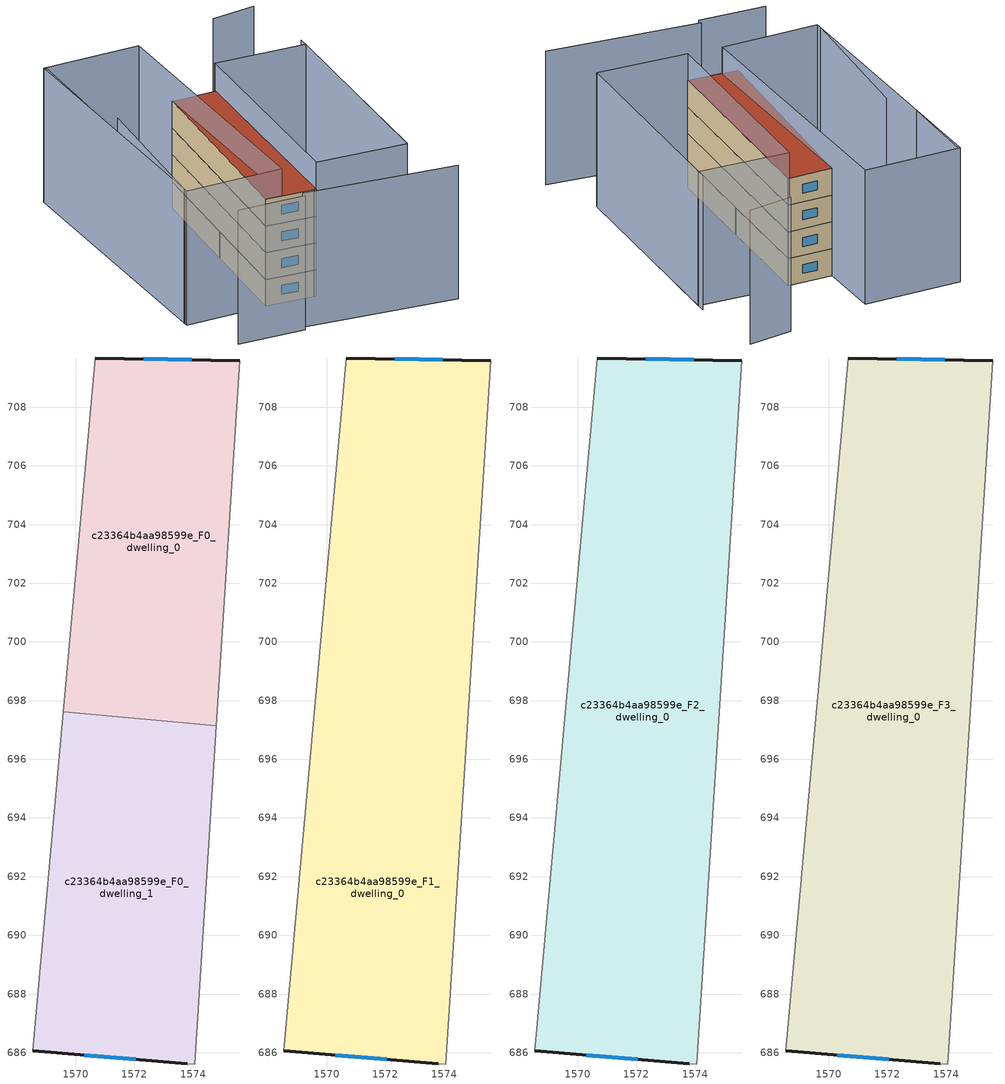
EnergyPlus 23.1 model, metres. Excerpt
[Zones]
c23364b4aa98599e_F0_dwelling_0
 floor ground (EU_floor_Construction): 1575.59,709.58 1574.79,697.14 1569.58,697.61 1570.67,709.67 z0
 wall outside (EU_wall_Construction): 1575.59,709.58 1570.67,709.67 z0:3
 wall adiabatic (EU_wall_Construction): 1574.79,697.14 1575.59,709.58 / 1570.67,709.67 1569.58,697.61 z0:3
 wall to c23364b4aa98599e_F0_dwelling_1 (EU_wall_Construction): 1569.58,697.61 1574.79,697.14 z0:3
 window (EU_Window_Construction): 1573.95,709.61 1572.31,709.65 z1:2
c23364b4aa98599e_F0_dwelling_1
 floor ground (EU_floor_Construction): 1574.79,697.14 1574.05,685.62 1573.8,685.62 1568.53,686.07 1569.58,697.61 z0
 wall outside (EU_wall_Construction): 1568.53,686.07 1573.8,685.62 z0:3
 wall adiabatic (EU_wall_Construction): 1569.58,697.61 1568.53,686.07 / 1573.8,685.62 1574.05,685.62 1574.79,697.14 z0:3
 window (EU_Window_Construction): 1570.29,685.92 1572.05,685.77 z1:2
c23364b4aa98599e_F1_dwelling_0
 floor to c23364b4aa98599e_F0_dwelling_0 (EU_floor_Construction): 1575.59,709.58 1574.79,697.14 1569.58,697.61 1570.67,709.67 z3
 floor to c23364b4aa98599e_F0_dwelling_1 (EU_floor_Construction): 1574.79,697.14 1574.05,685.62 1573.8,685.62 1568.53,686.07 1569.58,697.61 z3
 wall outside (EU_wall_Construction): 1575.59,709.58 1570.67,709.67 / 1568.53,686.07 1573.8,685.62 z3:6
 wall adiabatic (EU_wall_Construction): 1573.8,685.62 1574.05,685.62 1575.59,709.58 / 1570.67,709.67 1568.53,686.07 z3:6
 window (EU_Window_Construction): 1573.95,709.61 1572.31,709.65 / 1570.29,685.92 1572.05,685.77 z4:5
c23364b4aa98599e_F2_dwelling_0
 floor to c23364b4aa98599e_F1_dwelling_0 (EU_floor_Construction): 1575.59,709.58 1574.05,685.62 1573.8,685.62 1568.53,686.07 1570.67,709.67 z6
 wall outside (EU_wall_Construction): 1575.59,709.58 1570.67,709.67 / 1568.53,686.07 1573.8,685.62 z6:9
 wall adiabatic (EU_wall_Construction): 1573.8,685.62 1574.05,685.62 1575.59,709.58 / 1570.67,709.67 1568.53,686.07 z6:9
 window (EU_Window_Construction): 1573.95,709.61 1572.31,709.65 / 1570.29,685.92 1572.05,685.77 z7:8
c23364b4aa98599e_F3_dwelling_0
 floor to c23364b4aa98599e_F2_dwelling_0 (EU_floor_Construction): 1575.59,709.58 1574.05,685.62 1573.8,685.62 1568.53,686.07 1570.67,709.67 z9
 wall outside (EU_wall_Construction): 1575.59,709.58 1570.67,709.67 / 1568.53,686.07 1573.8,685.62 z9:12
 wall adiabatic (EU_wall_Construction): 1573.8,685.62 1574.05,685.62 1575.59,709.58 / 1570.67,709.67 1568.53,686.07 z9:12
 window (EU_Window_Construction): 1573.95,709.61 1572.31,709.65 / 1570.29,685.92 1572.05,685.77 z10:11
 roof outside (EU_roof_Construction): 1574.05,685.62 1575.59,709.58 1570.67,709.67 1568.53,686.07 1573.8,685.62 z12
shading: 1562.15,680.06 1569.54,679.67 / 1569.56,680.28 1586.26,678.36 / 1561.29,703.75 1559.58,686.61 / 1584.05,685.02 1585.65,710.14 / 1560.28,716.99 1559.96,707.68 / 1585.1,719.12 1580.18,718.58 / 1585.59,709.14 1584.05,684.98 / 1584.05,684.98 1574.05,685.62 / 1574.05,685.62 1575.59,709.78 / 1575.59,709.78 1585.59,709.14 / 1559.59,686.19 1560.01,716.97 / 1560.01,716.97 1570.77,716.82 / 1570.77,716.82 1570.35,686.04 / 1570.35,686.04 1559.59,686.19 z0:15
[Building]
EU S2 Campaign: North Axis=0; Terrain=City; Solar Distribution=FullExterior
[Site:Location]
Bologna: Latitude=44.5; Longitude=11.25; Time Zone=1; Elevation=37
[SizingPeriod:WeatherFileDays]
AnnualSizingPeriod: Begin Month=1; Begin Day of Month=1; End Month=12; End Day of Month=31; Day of Week for Start Day=Monday; Use Weather File Daylight Saving Period=No; Use Weather File Rain and Snow Indicators=No
[MATERIAL]
EU_InternalMass_Material: Roughness=MediumRough; Thickness=0.1; Conductivity=1; Density=1800; Specific Heat=900; Thermal Absorptance=0.9; Solar Absorptance=0.7; Visible Absorptance=0.7
[MATERIAL:NOMASS] Roughness=MediumRough; Thermal Absorptance=0.9; Solar Absorptance=0.7; Visible Absorptance=0.7
Name | Thermal Resistance
EU_wall_NoMass | 0.937881
EU_roof_NoMass | 0.548572
EU_floor_NoMass | 0.71348
[WINDOWMATERIAL:SIMPLEGLAZINGSYSTEM]
EU_Window_SimpleGlazing: UFactor=4.25633; Solar Heat Gain Coefficient=0.85; Visible Transmittance=0.85
[CONSTRUCTION]
EU_wall_Construction: EU_wall_NoMass
EU_roof_Construction: EU_roof_NoMass
EU_floor_Construction: EU_floor_NoMass
EU_InternalMass_Construction: EU_InternalMass_Material
EU_Window_Construction: EU_Window_SimpleGlazing
[ZONE] Type=1; Multiplier=1; Ceiling Height=autocalculate; Floor Area=autocalculate; Part of Total Floor Area=Yes
Name | Volume
c23364b4aa98599e_F0_dwelling_0 | 187.037
c23364b4aa98599e_F1_dwelling_0 | 374.081
c23364b4aa98599e_F2_dwelling_0; c23364b4aa98599e_F3_dwelling_0 | 374.093
c23364b4aa98599e_F0_dwelling_1 | 187.045
[INTERNALMASS] Construction=EU_InternalMass_Construction
Name | Zone or ZoneList | Surface Area
c23364b4aa98599e_F0_dwelling_0_EU_InternalMass | c23364b4aa98599e_F0_dwelling_0 | 62.3459
c23364b4aa98599e_F0_dwelling_1_EU_InternalMass | c23364b4aa98599e_F0_dwelling_1 | 62.348
c23364b4aa98599e_F1_dwelling_0_EU_InternalMass | c23364b4aa98599e_F1_dwelling_0 | 124.697
c23364b4aa98599e_F2_dwelling_0_EU_InternalMass | c23364b4aa98599e_F2_dwelling_0 | 124.697
c23364b4aa98599e_F3_dwelling_0_EU_InternalMass | c23364b4aa98599e_F3_dwelling_0 | 124.697
[OTHEREQUIPMENT] Fuel Type=Electricity; Design Level Calculation Method=Watts/Area; Power per Zone Floor Area=1; Fraction Latent=0; Fraction Radiant=0; Fraction Lost=0; Carbon Dioxide Generation Rate=0; EndUse Subcategory=EU_Step8_InternalGains
Name | Zone or ZoneList or Space or SpaceList | Schedule
EU_Step8_InternalGain_c23364b4aa98599e_F0_dwelling_0_f000 | c23364b4aa98599e_F0_dwelling_0 | EU_Step8_GainSchedule_c23364b4aa98599e_F0_dwelling_0_f000
EU_Step8_InternalGain_c23364b4aa98599e_F0_dwelling_1_f000 | c23364b4aa98599e_F0_dwelling_1 | EU_Step8_GainSchedule_c23364b4aa98599e_F0_dwelling_1_f000
EU_Step8_InternalGain_c23364b4aa98599e_F1_dwelling_0_f000 | c23364b4aa98599e_F1_dwelling_0 | EU_Step8_GainSchedule_c23364b4aa98599e_F1_dwelling_0_f000
EU_Step8_InternalGain_c23364b4aa98599e_F2_dwelling_0_f000 | c23364b4aa98599e_F2_dwelling_0 | EU_Step8_GainSchedule_c23364b4aa98599e_F2_dwelling_0_f000
EU_Step8_InternalGain_c23364b4aa98599e_F3_dwelling_0_f000 | c23364b4aa98599e_F3_dwelling_0 | EU_Step8_GainSchedule_c23364b4aa98599e_F3_dwelling_0_f000
[ZONEVENTILATION:DESIGNFLOWRATE] Schedule=EU_AlwaysOn; Design Flow Rate Calculation Method=AirChanges/Hour; Air Changes per Hour=0.687892; Ventilation Type=Natural; Fan Pressure Rise=0; Fan Total Efficiency=1; Constant Term Coefficient=1; Temperature Term Coefficient=0; Velocity Term Coefficient=0; Velocity Squared Term Coefficient=0; Minimum Indoor Temperature=-100; Maximum Indoor Temperature=100; Delta Temperature=-100; Minimum Outdoor Temperature=-100; Maximum Outdoor Temperature=100; Maximum Wind Speed=40
Name | Zone or ZoneList or Space or SpaceList
EU_ConstantAir_c23364b4aa98599e_F0_dwelling_0 | c23364b4aa98599e_F0_dwelling_0
EU_ConstantAir_c23364b4aa98599e_F0_dwelling_1 | c23364b4aa98599e_F0_dwelling_1
EU_ConstantAir_c23364b4aa98599e_F1_dwelling_0 | c23364b4aa98599e_F1_dwelling_0
EU_ConstantAir_c23364b4aa98599e_F2_dwelling_0 | c23364b4aa98599e_F2_dwelling_0
EU_ConstantAir_c23364b4aa98599e_F3_dwelling_0 | c23364b4aa98599e_F3_dwelling_0
[HVACTEMPLATE:THERMOSTAT] Constant Heating Setpoint=20; Constant Cooling Setpoint=50
EU_HeatOnly_c23364b4aa98599e_F0_dwelling_0; EU_HeatOnly_c23364b4aa98599e_F0_dwelling_1; EU_HeatOnly_c23364b4aa98599e_F1_dwelling_0; EU_HeatOnly_c23364b4aa98599e_F2_dwelling_0; EU_HeatOnly_c23364b4aa98599e_F3_dwelling_0
[HVACTEMPLATE:ZONE:IDEALLOADSAIRSYSTEM] System Availability Schedule=EU_AlwaysOn; Maximum Heating Supply Air Temperature=50; Minimum Cooling Supply Air Temperature=13; Maximum Heating Supply Air Humidity Ratio=0.0156; Minimum Cooling Supply Air Humidity Ratio=0.0077; Heating Limit=NoLimit; Cooling Limit=NoLimit; Heating Availability Schedule=EU_AlwaysOn; Cooling Availability Schedule=EU_CoolingOff; Dehumidification Control Type=ConstantSensibleHeatRatio; Cooling Sensible Heat Ratio=0.7; Dehumidification Setpoint=60; Humidification Control Type=None; Humidification Setpoint=30; Outdoor Air Method=None; Outdoor Air Flow Rate per Person=0.00944; Outdoor Air Flow Rate per Zone Floor Area=0; Outdoor Air Flow Rate per Zone=0; Demand Controlled Ventilation Type=None; Outdoor Air Economizer Type=NoEconomizer; Heat Recovery Type=None; Sensible Heat Recovery Effectiveness=0.7; Latent Heat Recovery Effectiveness=0.65
Name | Template Thermostat
c23364b4aa98599e_F0_dwelling_0 | EU_HeatOnly_c23364b4aa98599e_F0_dwelling_0
c23364b4aa98599e_F0_dwelling_1 | EU_HeatOnly_c23364b4aa98599e_F0_dwelling_1
c23364b4aa98599e_F1_dwelling_0 | EU_HeatOnly_c23364b4aa98599e_F1_dwelling_0
c23364b4aa98599e_F2_dwelling_0 | EU_HeatOnly_c23364b4aa98599e_F2_dwelling_0
c23364b4aa98599e_F3_dwelling_0 | EU_HeatOnly_c23364b4aa98599e_F3_dwelling_0
[SIZING:ZONE] Zone Cooling Design Supply Air Temperature Input Method=SupplyAirTemperature; Zone Cooling Design Supply Air Temperature=13; Zone Heating Design Supply Air Temperature Input Method=SupplyAirTemperature; Zone Heating Design Supply Air Temperature=50; Zone Cooling Design Supply Air Humidity Ratio=0.008; Zone Heating Design Supply Air Humidity Ratio=0.008; Cooling Design Air Flow Method=DesignDay; Cooling Design Air Flow Rate=0; Cooling Minimum Air Flow per Zone Floor Area=0.000762; Cooling Minimum Air Flow=0; Cooling Minimum Air Flow Fraction=0.2; Heating Design Air Flow Method=DesignDay; Heating Design Air Flow Rate=0; Heating Maximum Air Flow per Zone Floor Area=0.002032; Heating Maximum Air Flow=0.141576; Heating Maximum Air Flow Fraction=0.3; Account for Dedicated Outdoor Air System=No; Dedicated Outdoor Air System Control Strategy=NeutralSupplyAir; Dedicated Outdoor Air Low Setpoint Temperature for Design=autosize; Dedicated Outdoor Air High Setpoint Temperature for Design=autosize; Zone Load Sizing Method=Sensible Load Only No Latent Load; Zone Latent Cooling Design Supply Air Humidity Ratio Input Method=HumidityRatioDifference; Zone Cooling Design Supply Air Humidity Ratio Difference=0.005; Zone Latent Heating Design Supply Air Humidity Ratio Input Method=HumidityRatioDifference; Zone Humidification Design Supply Air Humidity Ratio Difference=0.005
c23364b4aa98599e_F0_dwelling_0; c23364b4aa98599e_F0_dwelling_1; c23364b4aa98599e_F1_dwelling_0; c23364b4aa98599e_F2_dwelling_0; c23364b4aa98599e_F3_dwelling_0
[SCHEDULE:CONSTANT]
Name | Hourly Value
EU_AlwaysOn | 1
EU_CoolingOff | 0
[SCHEDULE:FILE] Column Number=1; Rows to Skip at Top=0; Number of Hours of Data=8760; Column Separator=Comma; Interpolate to Timestep=No; Minutes per Item=60; Adjust Schedule for Daylight Savings=Yes
Name | File
EU_Step8_GainSchedule_c23364b4aa98599e_F0_dwelling_0_f000 | ../../schedules/c23364b4aa98599e/c23364b4aa98599e_F0_dwelling_0_f000_gain.csv
EU_Step8_GainSchedule_c23364b4aa98599e_F0_dwelling_1_f000 | ../../schedules/c23364b4aa98599e/c23364b4aa98599e_F0_dwelling_1_f000_gain.csv
EU_Step8_GainSchedule_c23364b4aa98599e_F1_dwelling_0_f000 | ../../schedules/c23364b4aa98599e/c23364b4aa98599e_F1_dwelling_0_f000_gain.csv
EU_Step8_GainSchedule_c23364b4aa98599e_F2_dwelling_0_f000 | ../../schedules/c23364b4aa98599e/c23364b4aa98599e_F2_dwelling_0_f000_gain.csv
EU_Step8_GainSchedule_c23364b4aa98599e_F3_dwelling_0_f000 | ../../schedules/c23364b4aa98599e/c23364b4aa98599e_F3_dwelling_0_f000_gain.csv
